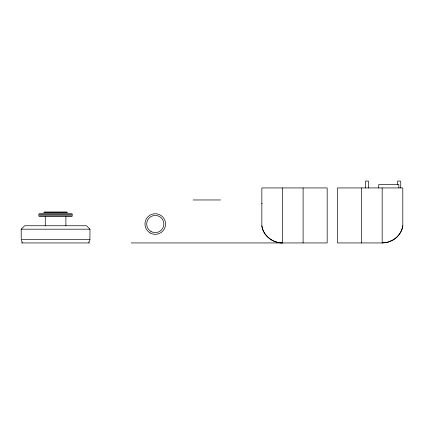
<?xml version="1.0" encoding="UTF-8"?>
<svg xmlns="http://www.w3.org/2000/svg" width="424" height="424" viewBox="0 0 424 424"><rect width="100%" height="100%" fill="white"/><g stroke="black" fill="none" stroke-linecap="round" stroke-linejoin="round"><path stroke-width="0.64" d="M89.936 239.502L89.957 229.188L86.517 225.754L24.64 225.754L21.2 229.188L21.221 239.502L89.957 239.502M402.8 225.754C402.18 231.854 398.072 237.196 392.799 240.138A21.99 21.99 0 0 1 385.644 242.655L382.363 242.941L337.483 242.941L337.483 187.933L402.8 187.933L402.8 225.754C401.957 231.483 398.322 236.629 393.44 239.677M89.899 240.127L89.395 241.383L88.399 242.38M393.26 239.793L388.018 242.109L382.172 242.941L382.172 187.933M193.09 199.969L220.597 199.969M261.846 203.403L262.276 203.403M44.234 212L66.923 212M43.545 212.689L67.612 212.689M39.077 213.717L72.08 213.717M38.388 214.406L72.769 214.406M38.388 215.784L72.769 215.784M39.077 216.468L72.08 216.468M21.2 229.188L89.957 229.188M21.2 242.941L89.957 242.941M131.212 242.941L327.169 242.941L327.169 187.933L261.846 187.933L261.846 225.754C262.472 231.854 266.579 237.196 271.848 240.138A21.99 21.99 0 0 0 279.008 242.655L282.474 242.941L282.474 187.933M282.474 242.941C272.685 243.1 263.251 235.537 261.846 225.754M22.758 242.38L21.762 241.383L21.258 240.127M400.738 187.933L400.738 181.748L400.394 181.059L397.643 181.059L397.643 184.811M398.841 187.933L398.841 184.498L378.733 184.498L378.733 187.933M368.424 187.933L368.424 181.059L365.674 181.059L365.329 181.748L365.329 187.933M361.545 187.933L361.545 242.941M303.102 187.933L303.102 242.941M65.89 216.468L65.89 225.754M45.267 216.468L45.267 225.754M150.117 232.967A10.314 10.314 0 0 0 165.588 224.031A10.314 10.314 0 0 0 150.117 215.101A10.314 10.314 0 0 0 150.117 232.967M150.976 231.478A8.597 8.597 0 0 0 163.871 224.031A8.597 8.597 0 0 0 150.976 216.59A8.597 8.597 0 0 0 150.976 231.478"/></g></svg>
